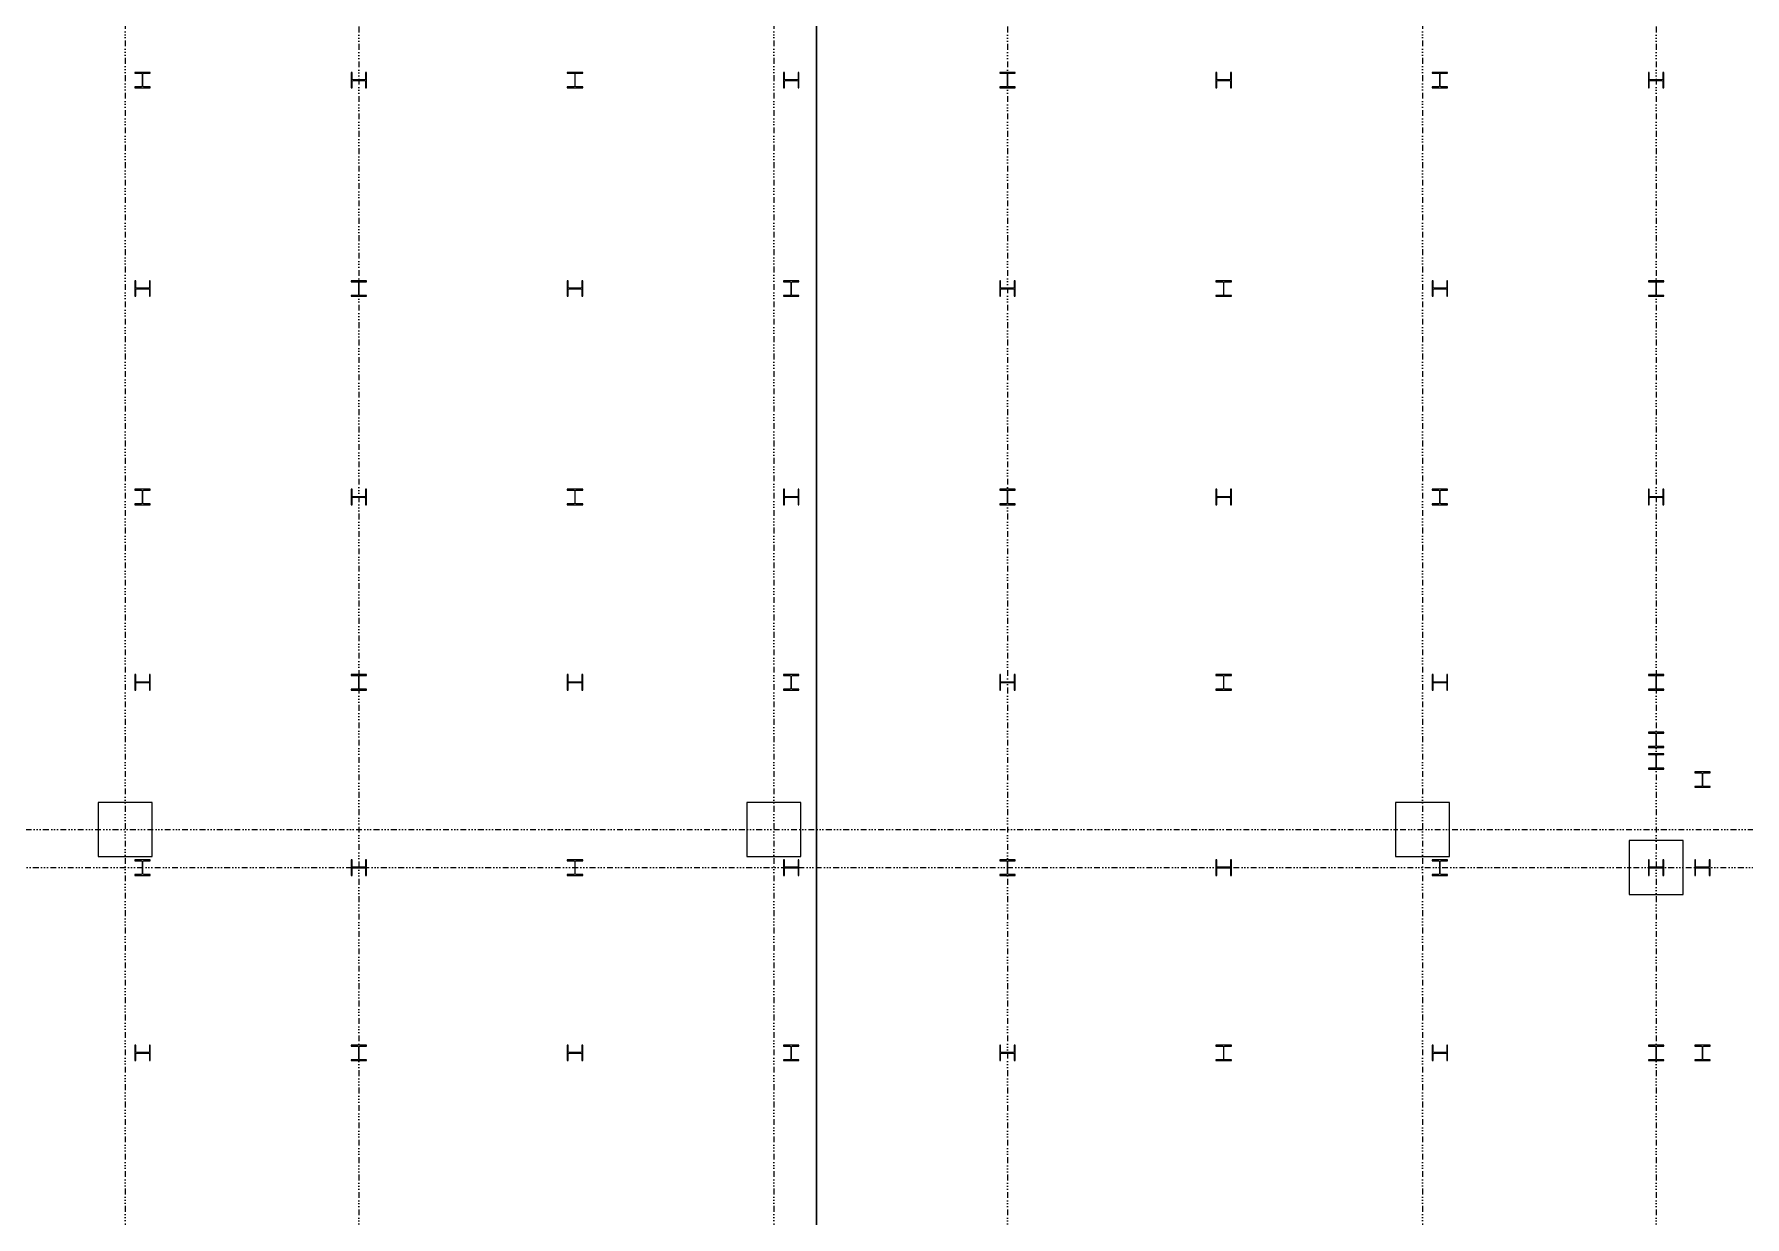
# Model space of a CAD drawing. Extents: x -168053 to 290600, y -560063 to 131745.
# Drawn here: x 106196 to 128349, y 70477 to 85794 of the extents above; entities that cross this region are included whole.
import ezdxf

# ---------------------------------------------------------------- set-up
doc = ezdxf.new("R2010")
doc.units = 0
doc.header["$LTSCALE"] = 250
doc.linetypes.add('H12PL1$0$JJP_三點線', pattern=[0.9, 0.3, -0.15, 0, -0.15, 0, -0.15, 0, -0.15])
doc.linetypes.add('H12PL25$0$JJP_三點線', pattern=[0.9, 0.3, -0.15, 0, -0.15, 0, -0.15, 0, -0.15])
for name, color, linetype in [('H12PL1$0$S-COL', 252, 'Continuous'), ('H12PL1$0$S-FNDN', 252, 'Continuous'), ('H12PL1$0$S-GRID', 252, 'Continuous'), ('H12PL25$0$S-COL', 252, 'Continuous'), ('H12PL25$0$S-GRID', 252, 'Continuous')]:
    doc.layers.add(name, color=color, linetype=linetype)

# ---------------------------------------------------------------- blocks, each defined once
blk = doc.blocks.new('H12PL25')
at = {"layer": 'H12PL25$0$S-COL', "lineweight": 0, "flags": 128}
for points in [[(107700, 85100), (107700, 85112), (107617, 85112, -0.41421356), (107604, 85125), (107604, 85275, -0.41421356), (107617, 85288), (107700, 85288), (107700, 85300), (107500, 85300), (107500, 85288), (107583, 85288, -0.41421356), (107596, 85275), (107596, 85125, -0.41421356), (107583, 85112), (107500, 85112), (107500, 85100)], [(110500, 85300), (110488, 85300), (110488, 85217, -0.41421356), (110475, 85204), (110325, 85204, -0.41421356), (110312, 85217), (110312, 85300), (110300, 85300), (110300, 85100), (110312, 85100), (110312, 85183, -0.41421356), (110325, 85196), (110475, 85196, -0.41421356), (110488, 85183), (110488, 85100), (110500, 85100)], [(113300, 85100), (113300, 85112), (113217, 85112, -0.41421356), (113204, 85125), (113204, 85275, -0.41421356), (113217, 85288), (113300, 85288), (113300, 85300), (113100, 85300), (113100, 85288), (113183, 85288, -0.41421356), (113196, 85275), (113196, 85125, -0.41421356), (113183, 85112), (113100, 85112), (113100, 85100)], [(116100, 85300), (116088, 85300), (116088, 85217, -0.41421356), (116075, 85204), (115925, 85204, -0.41421356), (115912, 85217), (115912, 85300), (115900, 85300), (115900, 85100), (115912, 85100), (115912, 85183, -0.41421356), (115925, 85196), (116075, 85196, -0.41421356), (116088, 85183), (116088, 85100), (116100, 85100)], [(118900, 85100), (118900, 85112), (118817, 85112, -0.41421356), (118804, 85125), (118804, 85275, -0.41421356), (118817, 85288), (118900, 85288), (118900, 85300), (118700, 85300), (118700, 85288), (118783, 85288, -0.41421356), (118796, 85275), (118796, 85125, -0.41421356), (118783, 85112), (118700, 85112), (118700, 85100)], [(121700, 85300), (121688, 85300), (121688, 85217, -0.41421356), (121675, 85204), (121525, 85204, -0.41421356), (121512, 85217), (121512, 85300), (121500, 85300), (121500, 85100), (121512, 85100), (121512, 85183, -0.41421356), (121525, 85196), (121675, 85196, -0.41421356), (121688, 85183), (121688, 85100), (121700, 85100)], [(124500, 85100), (124500, 85112), (124417, 85112, -0.41421356), (124404, 85125), (124404, 85275, -0.41421356), (124417, 85288), (124500, 85288), (124500, 85300), (124300, 85300), (124300, 85288), (124383, 85288, -0.41421356), (124396, 85275), (124396, 85125, -0.41421356), (124383, 85112), (124300, 85112), (124300, 85100)], [(127300, 85300), (127288, 85300), (127288, 85217, -0.41421356), (127275, 85204), (127125, 85204, -0.41421356), (127112, 85217), (127112, 85300), (127100, 85300), (127100, 85100), (127112, 85100), (127112, 85183, -0.41421356), (127125, 85196), (127275, 85196, -0.41421356), (127288, 85183), (127288, 85100), (127300, 85100)], [(107700, 82600), (107688, 82600), (107688, 82517, -0.41421356), (107675, 82504), (107525, 82504, -0.41421356), (107512, 82517), (107512, 82600), (107500, 82600), (107500, 82400), (107512, 82400), (107512, 82483, -0.41421356), (107525, 82496), (107675, 82496, -0.41421356), (107688, 82483), (107688, 82400), (107700, 82400)], [(110500, 82400), (110500, 82412), (110417, 82412, -0.41421356), (110404, 82425), (110404, 82575, -0.41421356), (110417, 82588), (110500, 82588), (110500, 82600), (110300, 82600), (110300, 82588), (110383, 82588, -0.41421356), (110396, 82575), (110396, 82425, -0.41421356), (110383, 82412), (110300, 82412), (110300, 82400)], [(113300, 82600), (113288, 82600), (113288, 82517, -0.41421356), (113275, 82504), (113125, 82504, -0.41421356), (113112, 82517), (113112, 82600), (113100, 82600), (113100, 82400), (113112, 82400), (113112, 82483, -0.41421356), (113125, 82496), (113275, 82496, -0.41421356), (113288, 82483), (113288, 82400), (113300, 82400)], [(116100, 82400), (116100, 82412), (116017, 82412, -0.41421356), (116004, 82425), (116004, 82575, -0.41421356), (116017, 82588), (116100, 82588), (116100, 82600), (115900, 82600), (115900, 82588), (115983, 82588, -0.41421356), (115996, 82575), (115996, 82425, -0.41421356), (115983, 82412), (115900, 82412), (115900, 82400)], [(118900, 82600), (118888, 82600), (118888, 82517, -0.41421356), (118875, 82504), (118725, 82504, -0.41421356), (118712, 82517), (118712, 82600), (118700, 82600), (118700, 82400), (118712, 82400), (118712, 82483, -0.41421356), (118725, 82496), (118875, 82496, -0.41421356), (118888, 82483), (118888, 82400), (118900, 82400)], [(121700, 82400), (121700, 82412), (121617, 82412, -0.41421356), (121604, 82425), (121604, 82575, -0.41421356), (121617, 82588), (121700, 82588), (121700, 82600), (121500, 82600), (121500, 82588), (121583, 82588, -0.41421356), (121596, 82575), (121596, 82425, -0.41421356), (121583, 82412), (121500, 82412), (121500, 82400)], [(124500, 82600), (124488, 82600), (124488, 82517, -0.41421356), (124475, 82504), (124325, 82504, -0.41421356), (124312, 82517), (124312, 82600), (124300, 82600), (124300, 82400), (124312, 82400), (124312, 82483, -0.41421356), (124325, 82496), (124475, 82496, -0.41421356), (124488, 82483), (124488, 82400), (124500, 82400)], [(127300, 82400), (127300, 82412), (127217, 82412, -0.41421356), (127204, 82425), (127204, 82575, -0.41421356), (127217, 82588), (127300, 82588), (127300, 82600), (127100, 82600), (127100, 82588), (127183, 82588, -0.41421356), (127196, 82575), (127196, 82425, -0.41421356), (127183, 82412), (127100, 82412), (127100, 82400)], [(107700, 79700), (107700, 79712), (107617, 79712, -0.41421356), (107604, 79725), (107604, 79875, -0.41421356), (107617, 79888), (107700, 79888), (107700, 79900), (107500, 79900), (107500, 79888), (107583, 79888, -0.41421356), (107596, 79875), (107596, 79725, -0.41421356), (107583, 79712), (107500, 79712), (107500, 79700)], [(110500, 79900), (110488, 79900), (110488, 79817, -0.41421356), (110475, 79804), (110325, 79804, -0.41421356), (110312, 79817), (110312, 79900), (110300, 79900), (110300, 79700), (110312, 79700), (110312, 79783, -0.41421356), (110325, 79796), (110475, 79796, -0.41421356), (110488, 79783), (110488, 79700), (110500, 79700)], [(113300, 79700), (113300, 79712), (113217, 79712, -0.41421356), (113204, 79725), (113204, 79875, -0.41421356), (113217, 79888), (113300, 79888), (113300, 79900), (113100, 79900), (113100, 79888), (113183, 79888, -0.41421356), (113196, 79875), (113196, 79725, -0.41421356), (113183, 79712), (113100, 79712), (113100, 79700)], [(116100, 79900), (116088, 79900), (116088, 79817, -0.41421356), (116075, 79804), (115925, 79804, -0.41421356), (115912, 79817), (115912, 79900), (115900, 79900), (115900, 79700), (115912, 79700), (115912, 79783, -0.41421356), (115925, 79796), (116075, 79796, -0.41421356), (116088, 79783), (116088, 79700), (116100, 79700)], [(118900, 79700), (118900, 79712), (118817, 79712, -0.41421356), (118804, 79725), (118804, 79875, -0.41421356), (118817, 79888), (118900, 79888), (118900, 79900), (118700, 79900), (118700, 79888), (118783, 79888, -0.41421356), (118796, 79875), (118796, 79725, -0.41421356), (118783, 79712), (118700, 79712), (118700, 79700)], [(121700, 79900), (121688, 79900), (121688, 79817, -0.41421356), (121675, 79804), (121525, 79804, -0.41421356), (121512, 79817), (121512, 79900), (121500, 79900), (121500, 79700), (121512, 79700), (121512, 79783, -0.41421356), (121525, 79796), (121675, 79796, -0.41421356), (121688, 79783), (121688, 79700), (121700, 79700)], [(124500, 79700), (124500, 79712), (124417, 79712, -0.41421356), (124404, 79725), (124404, 79875, -0.41421356), (124417, 79888), (124500, 79888), (124500, 79900), (124300, 79900), (124300, 79888), (124383, 79888, -0.41421356), (124396, 79875), (124396, 79725, -0.41421356), (124383, 79712), (124300, 79712), (124300, 79700)], [(127300, 79900), (127288, 79900), (127288, 79817, -0.41421356), (127275, 79804), (127125, 79804, -0.41421356), (127112, 79817), (127112, 79900), (127100, 79900), (127100, 79700), (127112, 79700), (127112, 79783, -0.41421356), (127125, 79796), (127275, 79796, -0.41421356), (127288, 79783), (127288, 79700), (127300, 79700)], [(107700, 77500), (107688, 77500), (107688, 77417, -0.41421356), (107675, 77404), (107525, 77404, -0.41421356), (107512, 77417), (107512, 77500), (107500, 77500), (107500, 77300), (107512, 77300), (107512, 77383, -0.41421356), (107525, 77396), (107675, 77396, -0.41421356), (107688, 77383), (107688, 77300), (107700, 77300)], [(110500, 77300), (110500, 77312), (110417, 77312, -0.41421356), (110404, 77325), (110404, 77475, -0.41421356), (110417, 77488), (110500, 77488), (110500, 77500), (110300, 77500), (110300, 77488), (110383, 77488, -0.41421356), (110396, 77475), (110396, 77325, -0.41421356), (110383, 77312), (110300, 77312), (110300, 77300)], [(113300, 77500), (113288, 77500), (113288, 77417, -0.41421356), (113275, 77404), (113125, 77404, -0.41421356), (113112, 77417), (113112, 77500), (113100, 77500), (113100, 77300), (113112, 77300), (113112, 77383, -0.41421356), (113125, 77396), (113275, 77396, -0.41421356), (113288, 77383), (113288, 77300), (113300, 77300)], [(116100, 77300), (116100, 77312), (116017, 77312, -0.41421356), (116004, 77325), (116004, 77475, -0.41421356), (116017, 77488), (116100, 77488), (116100, 77500), (115900, 77500), (115900, 77488), (115983, 77488, -0.41421356), (115996, 77475), (115996, 77325, -0.41421356), (115983, 77312), (115900, 77312), (115900, 77300)], [(118900, 77500), (118888, 77500), (118888, 77417, -0.41421356), (118875, 77404), (118725, 77404, -0.41421356), (118712, 77417), (118712, 77500), (118700, 77500), (118700, 77300), (118712, 77300), (118712, 77383, -0.41421356), (118725, 77396), (118875, 77396, -0.41421356), (118888, 77383), (118888, 77300), (118900, 77300)], [(121700, 77300), (121700, 77312), (121617, 77312, -0.41421356), (121604, 77325), (121604, 77475, -0.41421356), (121617, 77488), (121700, 77488), (121700, 77500), (121500, 77500), (121500, 77488), (121583, 77488, -0.41421356), (121596, 77475), (121596, 77325, -0.41421356), (121583, 77312), (121500, 77312), (121500, 77300)], [(124500, 77500), (124488, 77500), (124488, 77417, -0.41421356), (124475, 77404), (124325, 77404, -0.41421356), (124312, 77417), (124312, 77500), (124300, 77500), (124300, 77300), (124312, 77300), (124312, 77383, -0.41421356), (124325, 77396), (124475, 77396, -0.41421356), (124488, 77383), (124488, 77300), (124500, 77300)], [(127300, 77300), (127300, 77312), (127217, 77312, -0.41421356), (127204, 77325), (127204, 77475, -0.41421356), (127217, 77488), (127300, 77488), (127300, 77500), (127100, 77500), (127100, 77488), (127183, 77488, -0.41421356), (127196, 77475), (127196, 77325, -0.41421356), (127183, 77312), (127100, 77312), (127100, 77300)], [(127300, 76555), (127300, 76567), (127217, 76567, -0.41421356), (127204, 76580), (127204, 76730, -0.41421356), (127217, 76743), (127300, 76743), (127300, 76755), (127100, 76755), (127100, 76743), (127183, 76743, -0.41421356), (127196, 76730), (127196, 76580, -0.41421356), (127183, 76567), (127100, 76567), (127100, 76555)], [(127300, 76275), (127300, 76287), (127217, 76287, -0.41421356), (127204, 76300), (127204, 76450, -0.41421356), (127217, 76463), (127300, 76463), (127300, 76475), (127100, 76475), (127100, 76463), (127183, 76463, -0.41421356), (127196, 76450), (127196, 76300, -0.41421356), (127183, 76287), (127100, 76287), (127100, 76275)], [(127900, 76040), (127900, 76052), (127817, 76052, -0.41421356), (127804, 76065), (127804, 76215, -0.41421356), (127817, 76228), (127900, 76228), (127900, 76240), (127700, 76240), (127700, 76228), (127783, 76228, -0.41421356), (127796, 76215), (127796, 76065, -0.41421356), (127783, 76052), (127700, 76052), (127700, 76040)], [(107700, 74900), (107700, 74912), (107617, 74912, -0.41421356), (107604, 74925), (107604, 75075, -0.41421356), (107617, 75088), (107700, 75088), (107700, 75100), (107500, 75100), (107500, 75088), (107583, 75088, -0.41421356), (107596, 75075), (107596, 74925, -0.41421356), (107583, 74912), (107500, 74912), (107500, 74900)], [(110500, 75100), (110488, 75100), (110488, 75017, -0.41421356), (110475, 75004), (110325, 75004, -0.41421356), (110312, 75017), (110312, 75100), (110300, 75100), (110300, 74900), (110312, 74900), (110312, 74983, -0.41421356), (110325, 74996), (110475, 74996, -0.41421356), (110488, 74983), (110488, 74900), (110500, 74900)], [(113300, 74900), (113300, 74912), (113217, 74912, -0.41421356), (113204, 74925), (113204, 75075, -0.41421356), (113217, 75088), (113300, 75088), (113300, 75100), (113100, 75100), (113100, 75088), (113183, 75088, -0.41421356), (113196, 75075), (113196, 74925, -0.41421356), (113183, 74912), (113100, 74912), (113100, 74900)], [(116100, 75100), (116088, 75100), (116088, 75017, -0.41421356), (116075, 75004), (115925, 75004, -0.41421356), (115912, 75017), (115912, 75100), (115900, 75100), (115900, 74900), (115912, 74900), (115912, 74983, -0.41421356), (115925, 74996), (116075, 74996, -0.41421356), (116088, 74983), (116088, 74900), (116100, 74900)], [(118900, 74900), (118900, 74912), (118817, 74912, -0.41421356), (118804, 74925), (118804, 75075, -0.41421356), (118817, 75088), (118900, 75088), (118900, 75100), (118700, 75100), (118700, 75088), (118783, 75088, -0.41421356), (118796, 75075), (118796, 74925, -0.41421356), (118783, 74912), (118700, 74912), (118700, 74900)], [(121700, 75100), (121688, 75100), (121688, 75017, -0.41421356), (121675, 75004), (121525, 75004, -0.41421356), (121512, 75017), (121512, 75100), (121500, 75100), (121500, 74900), (121512, 74900), (121512, 74983, -0.41421356), (121525, 74996), (121675, 74996, -0.41421356), (121688, 74983), (121688, 74900), (121700, 74900)], [(124500, 74900), (124500, 74912), (124417, 74912, -0.41421356), (124404, 74925), (124404, 75075, -0.41421356), (124417, 75088), (124500, 75088), (124500, 75100), (124300, 75100), (124300, 75088), (124383, 75088, -0.41421356), (124396, 75075), (124396, 74925, -0.41421356), (124383, 74912), (124300, 74912), (124300, 74900)], [(127300, 75100), (127288, 75100), (127288, 75017, -0.41421356), (127275, 75004), (127125, 75004, -0.41421356), (127112, 75017), (127112, 75100), (127100, 75100), (127100, 74900), (127112, 74900), (127112, 74983, -0.41421356), (127125, 74996), (127275, 74996, -0.41421356), (127288, 74983), (127288, 74900), (127300, 74900)], [(127900, 75100), (127888, 75100), (127888, 75017, -0.41421356), (127875, 75004), (127725, 75004, -0.41421356), (127712, 75017), (127712, 75100), (127700, 75100), (127700, 74900), (127712, 74900), (127712, 74983, -0.41421356), (127725, 74996), (127875, 74996, -0.41421356), (127888, 74983), (127888, 74900), (127900, 74900)], [(107700, 72700), (107688, 72700), (107688, 72617, -0.41421356), (107675, 72604), (107525, 72604, -0.41421356), (107512, 72617), (107512, 72700), (107500, 72700), (107500, 72500), (107512, 72500), (107512, 72583, -0.41421356), (107525, 72596), (107675, 72596, -0.41421356), (107688, 72583), (107688, 72500), (107700, 72500)], [(110500, 72500), (110500, 72512), (110417, 72512, -0.41421356), (110404, 72525), (110404, 72675, -0.41421356), (110417, 72688), (110500, 72688), (110500, 72700), (110300, 72700), (110300, 72688), (110383, 72688, -0.41421356), (110396, 72675), (110396, 72525, -0.41421356), (110383, 72512), (110300, 72512), (110300, 72500)], [(113300, 72700), (113288, 72700), (113288, 72617, -0.41421356), (113275, 72604), (113125, 72604, -0.41421356), (113112, 72617), (113112, 72700), (113100, 72700), (113100, 72500), (113112, 72500), (113112, 72583, -0.41421356), (113125, 72596), (113275, 72596, -0.41421356), (113288, 72583), (113288, 72500), (113300, 72500)], [(116100, 72500), (116100, 72512), (116017, 72512, -0.41421356), (116004, 72525), (116004, 72675, -0.41421356), (116017, 72688), (116100, 72688), (116100, 72700), (115900, 72700), (115900, 72688), (115983, 72688, -0.41421356), (115996, 72675), (115996, 72525, -0.41421356), (115983, 72512), (115900, 72512), (115900, 72500)], [(118900, 72700), (118888, 72700), (118888, 72617, -0.41421356), (118875, 72604), (118725, 72604, -0.41421356), (118712, 72617), (118712, 72700), (118700, 72700), (118700, 72500), (118712, 72500), (118712, 72583, -0.41421356), (118725, 72596), (118875, 72596, -0.41421356), (118888, 72583), (118888, 72500), (118900, 72500)], [(121700, 72500), (121700, 72512), (121617, 72512, -0.41421356), (121604, 72525), (121604, 72675, -0.41421356), (121617, 72688), (121700, 72688), (121700, 72700), (121500, 72700), (121500, 72688), (121583, 72688, -0.41421356), (121596, 72675), (121596, 72525, -0.41421356), (121583, 72512), (121500, 72512), (121500, 72500)], [(124500, 72700), (124488, 72700), (124488, 72617, -0.41421356), (124475, 72604), (124325, 72604, -0.41421356), (124312, 72617), (124312, 72700), (124300, 72700), (124300, 72500), (124312, 72500), (124312, 72583, -0.41421356), (124325, 72596), (124475, 72596, -0.41421356), (124488, 72583), (124488, 72500), (124500, 72500)], [(127300, 72500), (127300, 72512), (127217, 72512, -0.41421356), (127204, 72525), (127204, 72675, -0.41421356), (127217, 72688), (127300, 72688), (127300, 72700), (127100, 72700), (127100, 72688), (127183, 72688, -0.41421356), (127196, 72675), (127196, 72525, -0.41421356), (127183, 72512), (127100, 72512), (127100, 72500)], [(127900, 72500), (127900, 72512), (127817, 72512, -0.41421356), (127804, 72525), (127804, 72675, -0.41421356), (127817, 72688), (127900, 72688), (127900, 72700), (127700, 72700), (127700, 72688), (127783, 72688, -0.41421356), (127796, 72675), (127796, 72525, -0.41421356), (127783, 72512), (127700, 72512), (127700, 72500)]]:
    blk.add_lwpolyline(points, format="xyb", close=True, dxfattribs=at)
blk.add_lwpolyline([(126850, 74650), (127550, 74650), (127550, 75350), (126850, 75350)], close=True, dxfattribs=at)
at = {"layer": 'H12PL25$0$S-GRID', "linetype": 'H12PL25$0$JJP_三點線', "lineweight": 0}
for p, q in [((110400, 128250), (110400, -28000)), ((118800, 128250), (118800, -28000)), ((127200, 128250), (127200, -28000)), ((-29000, 75000), (289600, 75000))]:
    blk.add_line(p, q, dxfattribs=at)
blk = doc.blocks.new('H12PL1')
at = {"layer": 'H12PL1$0$S-COL', "lineweight": 0, "flags": 128}
for points in [[(110050, 74650), (110750, 74650), (110750, 75350), (110050, 75350)], [(118450, 74650), (119150, 74650), (119150, 75350), (118450, 75350)], [(126850, 74650), (127550, 74650), (127550, 75350), (126850, 75350)]]:
    blk.add_lwpolyline(points, close=True, dxfattribs=at)
at = {"layer": 'H12PL1$0$S-FNDN', "lineweight": 0, "flags": 128}
for points in [[(119350, 90550), (43500, 90550), (43500, 74700), (93300, 74700), (93300, -550), (119350, -550), (119350, 45300), (110700, 45300), (110700, 50030), (119350, 50030)], [(110700, 45300), (119350, 45300), (119350, -550), (126650, -550), (126650, -2700), (151750, -2700), (151750, -550), (159050, -550), (159050, 45300), (166725, 45300), (166725, 50030), (159050, 50030), (159050, 90550), (119350, 90550), (119350, 50030), (110700, 50030)]]:
    blk.add_lwpolyline(points, close=True, dxfattribs=at)
at = {"layer": 'H12PL1$0$S-GRID', "linetype": 'H12PL1$0$JJP_三點線', "lineweight": 0}
for p, q in [((110400, 128250), (110400, -28000)), ((118800, 128250), (118800, -28000)), ((127200, 128250), (127200, -28000)), ((-29000, 75000), (289600, 75000))]:
    blk.add_line(p, q, dxfattribs=at)

msp = doc.modelspace()

# ---------------------------------------------------------------- block references
msp.add_blockref('H12PL25', (0, 0))

# ---------------------------------------------------------------- next in the draw order: block references
msp.add_blockref('H12PL1', (-3024, 495))

doc.saveas('drawing.dxf')
